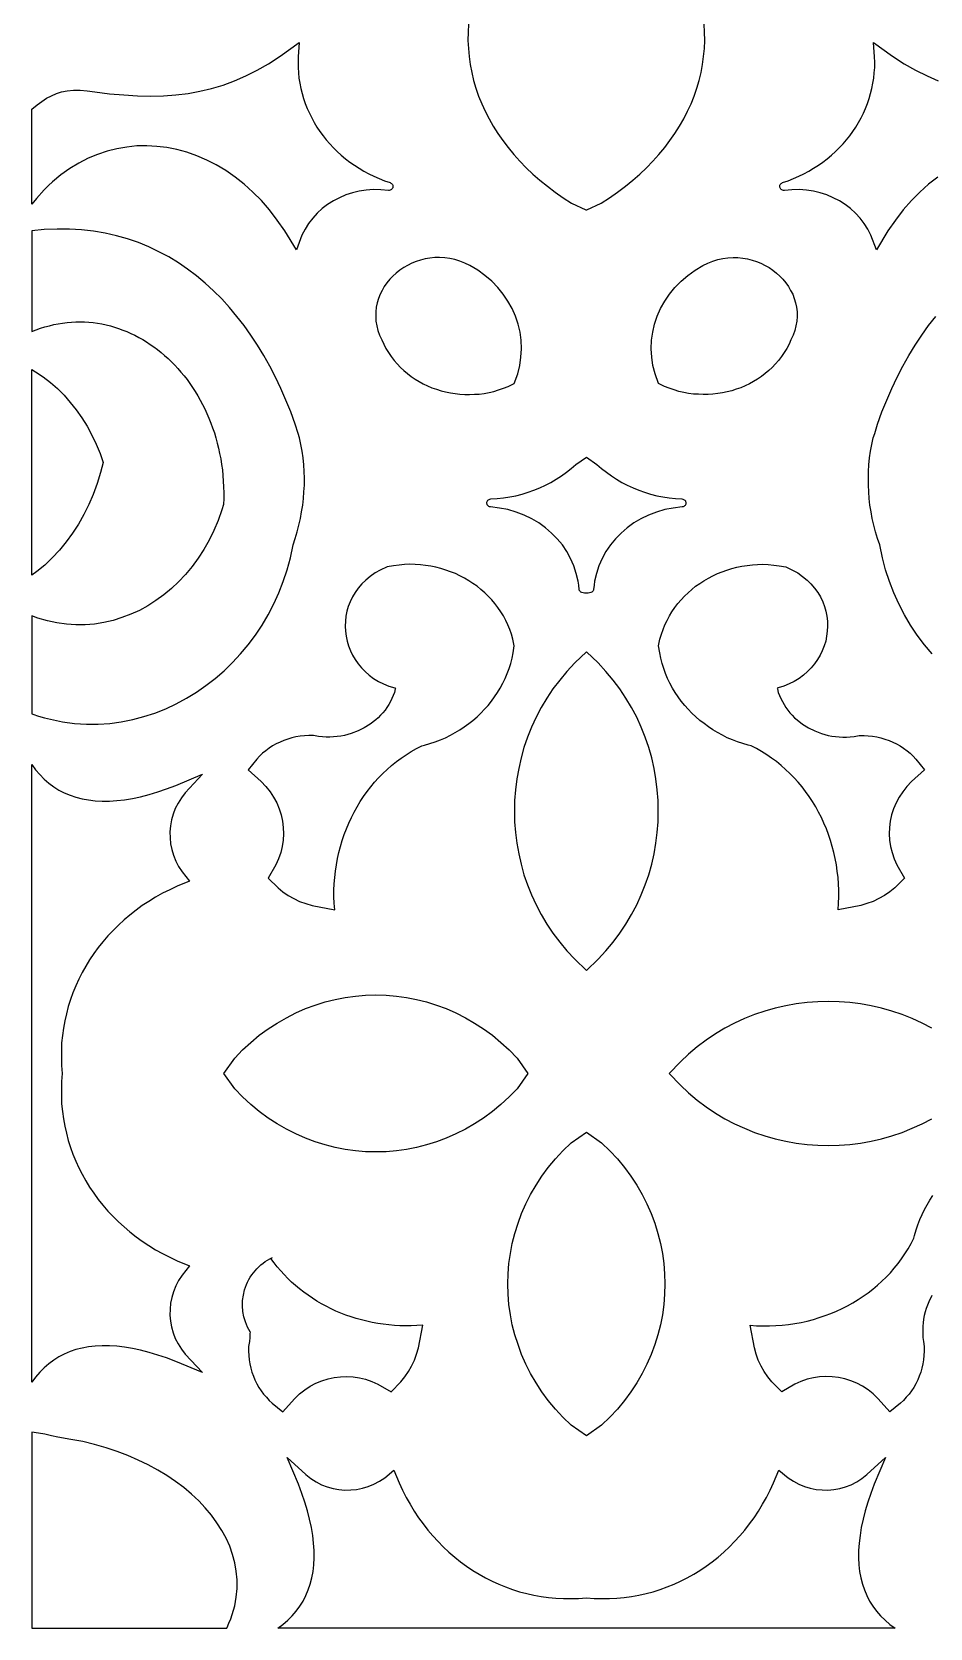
# Model space of a CAD drawing. Extents: x -1917 to -261, y -485 to 605.
# Drawn here: x -1846.6 to -1780.2, y -414.8 to -296.9 of the extents above; entities that cross this region are included whole.
import ezdxf

# ---------------------------------------------------------------- set-up
doc = ezdxf.new("R2010")
doc.units = 0
doc.layers.add('LAYER_1', color=18, linetype='CONTINUOUS')

msp = doc.modelspace()

# ---------------------------------------------------------------- linework, layer by layer
at = {"layer": 'LAYER_1'}
for points in [[(-1814.32, -296.33), (-1814.36, -296.93), (-1814.37, -297.54), (-1814.34, -298.13), (-1814.29, -298.73), (-1814.21, -299.32), (-1814.09, -299.91), (-1813.95, -300.5), (-1813.78, -301.08), (-1813.58, -301.65), (-1813.35, -302.22), (-1813.1, -302.78), (-1812.81, -303.33), (-1812.5, -303.88), (-1812.16, -304.42), (-1811.8, -304.94), (-1811.4, -305.46), (-1810.99, -305.97), (-1810.54, -306.46), (-1810.07, -306.95), (-1809.57, -307.42), (-1809.05, -307.87), (-1808.5, -308.32), (-1807.93, -308.75), (-1807.33, -309.16), (-1806.71, -309.56), (-1805.65, -310.07), (-1805.62, -310.07), (-1805.59, -310.07), (-1804.53, -309.56), (-1803.9, -309.16), (-1803.31, -308.75), (-1802.73, -308.32), (-1802.19, -307.87), (-1801.66, -307.42), (-1801.17, -306.95), (-1800.7, -306.46), (-1800.25, -305.97), (-1799.83, -305.46), (-1799.44, -304.94), (-1799.07, -304.42), (-1798.73, -303.88), (-1798.42, -303.33), (-1798.14, -302.78), (-1797.88, -302.22), (-1797.66, -301.65), (-1797.46, -301.08), (-1797.29, -300.5), (-1797.14, -299.91), (-1797.03, -299.32), (-1796.95, -298.73), (-1796.89, -298.13), (-1796.87, -297.54), (-1796.88, -296.93), (-1796.91, -296.33)], [(-1779.65, -307.64), (-1780.32, -308.16), (-1780.97, -308.75), (-1781.6, -309.38), (-1782.2, -310.07), (-1782.78, -310.81), (-1783.33, -311.61), (-1784.18, -313.01), (-1784.6, -311.94), (-1784.82, -311.49), (-1785.09, -311.07), (-1785.39, -310.67), (-1785.73, -310.31), (-1786.1, -309.97), (-1786.5, -309.67), (-1786.92, -309.4), (-1787.37, -309.16), (-1787.84, -308.96), (-1788.33, -308.8), (-1788.84, -308.68), (-1789.36, -308.6), (-1789.89, -308.56), (-1790.43, -308.57), (-1790.98, -308.62), (-1791.05, -308.62), (-1791.11, -308.61), (-1791.16, -308.59), (-1791.21, -308.56), (-1791.25, -308.53), (-1791.28, -308.49), (-1791.3, -308.44), (-1791.32, -308.39), (-1791.33, -308.34), (-1791.32, -308.29), (-1791.31, -308.24), (-1791.3, -308.19), (-1791.27, -308.15), (-1791.23, -308.11), (-1791.18, -308.08), (-1791.12, -308.05), (-1790.71, -307.91), (-1790.31, -307.75), (-1789.92, -307.58), (-1789.54, -307.39), (-1789.17, -307.2), (-1788.82, -306.99), (-1788.47, -306.76), (-1788.14, -306.53), (-1787.82, -306.28), (-1787.51, -306.02), (-1787.21, -305.75), (-1786.93, -305.47), (-1786.65, -305.19), (-1786.4, -304.89), (-1786.15, -304.58), (-1785.92, -304.26), (-1785.7, -303.94), (-1785.5, -303.6), (-1785.31, -303.26), (-1785.14, -302.92), (-1784.98, -302.56), (-1784.84, -302.2), (-1784.72, -301.84), (-1784.61, -301.47), (-1784.51, -301.09), (-1784.44, -300.71), (-1784.38, -300.32), (-1784.34, -299.94), (-1784.31, -299.54), (-1784.31, -299.15), (-1784.32, -298.75), (-1784.4, -297.7), (-1782.98, -298.71), (-1782.13, -299.26), (-1781.28, -299.74), (-1780.44, -300.17), (-1779.61, -300.53)], [(-1780.07, -342.86), (-1780.63, -342.19), (-1781.16, -341.48), (-1781.65, -340.74), (-1782.1, -339.98), (-1782.52, -339.18), (-1782.89, -338.36), (-1783.22, -337.52), (-1783.5, -336.66), (-1783.74, -335.77), (-1783.94, -334.81), (-1784.11, -334.33), (-1784.25, -333.85), (-1784.38, -333.36), (-1784.49, -332.87), (-1784.58, -332.38), (-1784.66, -331.88), (-1784.71, -331.39), (-1784.75, -330.89), (-1784.77, -330.39), (-1784.77, -329.89), (-1784.76, -329.39), (-1784.73, -328.89), (-1784.68, -328.39), (-1784.61, -327.89), (-1784.52, -327.4), (-1784.42, -326.9), (-1784.31, -326.59), (-1784.1, -325.89), (-1783.77, -324.99), (-1783.41, -324.12), (-1783.04, -323.26), (-1782.64, -322.43), (-1782.22, -321.62), (-1781.78, -320.83), (-1781.31, -320.06), (-1780.83, -319.32), (-1780.32, -318.61), (-1779.79, -317.93)], [(-1780.08, -370.53), (-1780.8, -370.15), (-1781.53, -369.81), (-1782.28, -369.52), (-1783.03, -369.26), (-1783.8, -369.04), (-1784.58, -368.86), (-1785.36, -368.72), (-1786.15, -368.63), (-1786.94, -368.57), (-1787.73, -368.55), (-1788.52, -368.57), (-1789.31, -368.63), (-1790.1, -368.72), (-1790.88, -368.86), (-1791.66, -369.04), (-1792.43, -369.26), (-1793.18, -369.52), (-1793.93, -369.81), (-1794.66, -370.15), (-1795.38, -370.53), (-1796.08, -370.94), (-1796.76, -371.4), (-1797.42, -371.89), (-1798.06, -372.43), (-1798.67, -373), (-1799.5, -373.87), (-1798.67, -374.73), (-1798.06, -375.31), (-1797.42, -375.84), (-1796.76, -376.34), (-1796.08, -376.79), (-1795.38, -377.21), (-1794.66, -377.59), (-1793.93, -377.92), (-1793.18, -378.22), (-1792.43, -378.48), (-1791.66, -378.69), (-1790.88, -378.87), (-1790.1, -379.01), (-1789.31, -379.11), (-1788.52, -379.17), (-1787.73, -379.19), (-1786.94, -379.17), (-1786.15, -379.11), (-1785.36, -379.01), (-1784.58, -378.87), (-1783.8, -378.69), (-1783.03, -378.48), (-1782.28, -378.22), (-1781.53, -377.92), (-1780.8, -377.59), (-1780.08, -377.21)], [(-1780.08, -390.28), (-1780.31, -390.74), (-1780.5, -391.24), (-1780.58, -391.49), (-1780.64, -391.75), (-1780.69, -392.01), (-1780.73, -392.28), (-1780.75, -392.55), (-1780.76, -392.82), (-1780.76, -393.1), (-1780.74, -393.38), (-1780.71, -393.66), (-1780.65, -394.03), (-1780.65, -394.39), (-1780.67, -394.71), (-1780.7, -395.02), (-1780.75, -395.33), (-1780.82, -395.64), (-1780.91, -395.94), (-1781.01, -396.23), (-1781.13, -396.51), (-1781.27, -396.79), (-1781.42, -397.06), (-1781.59, -397.31), (-1781.77, -397.56), (-1781.97, -397.79), (-1782.18, -398.02), (-1782.4, -398.22), (-1783.19, -398.86), (-1784.05, -397.9), (-1784.42, -397.55), (-1784.8, -397.24), (-1785.21, -396.98), (-1785.64, -396.75), (-1786.07, -396.57), (-1786.52, -396.43), (-1786.98, -396.32), (-1787.44, -396.27), (-1787.91, -396.25), (-1788.38, -396.28), (-1788.84, -396.35), (-1789.3, -396.46), (-1789.76, -396.62), (-1790.2, -396.82), (-1791.18, -397.38), (-1791.9, -396.65), (-1792.2, -396.29), (-1792.47, -395.9), (-1792.71, -395.49), (-1792.91, -395.06), (-1793.07, -394.61), (-1793.2, -394.14), (-1793.52, -392.47), (-1793.04, -392.51), (-1792.56, -392.52), (-1792.08, -392.52), (-1791.61, -392.5), (-1791.14, -392.46), (-1790.67, -392.41), (-1790.2, -392.34), (-1789.75, -392.26), (-1789.29, -392.16), (-1788.84, -392.04), (-1788.4, -391.91), (-1787.97, -391.76), (-1787.54, -391.6), (-1787.12, -391.42), (-1786.71, -391.23), (-1786.31, -391.03), (-1785.92, -390.81), (-1785.53, -390.58), (-1785.16, -390.33), (-1784.79, -390.07), (-1784.44, -389.8), (-1784.1, -389.52), (-1783.77, -389.22), (-1783.45, -388.91), (-1783.15, -388.59), (-1782.86, -388.26), (-1782.58, -387.91), (-1782.32, -387.56), (-1782.07, -387.19), (-1781.84, -386.82), (-1781.62, -386.43), (-1781.42, -386.03), (-1781.37, -385.83), (-1781.25, -385.43), (-1781.12, -385.04), (-1780.97, -384.66), (-1780.81, -384.29), (-1780.63, -383.92), (-1780.44, -383.57), (-1780.23, -383.22), (-1780.01, -382.89)], [(-1830.47, -392.96), (-1830.48, -393.1), (-1830.49, -393.38), (-1830.52, -393.66), (-1830.58, -394.03), (-1830.59, -394.39), (-1830.57, -394.71), (-1830.54, -395.02), (-1830.49, -395.33), (-1830.42, -395.64), (-1830.33, -395.94), (-1830.23, -396.23), (-1830.11, -396.51), (-1829.97, -396.79), (-1829.82, -397.06), (-1829.65, -397.31), (-1829.47, -397.56), (-1829.27, -397.79), (-1829.06, -398.02), (-1828.83, -398.22), (-1828.05, -398.86), (-1827.19, -397.9), (-1826.82, -397.55), (-1826.43, -397.24), (-1826.02, -396.98), (-1825.6, -396.75), (-1825.16, -396.57), (-1824.71, -396.43), (-1824.26, -396.32), (-1823.79, -396.27), (-1823.33, -396.25), (-1822.86, -396.28), (-1822.39, -396.35), (-1821.93, -396.46), (-1821.48, -396.62), (-1821.03, -396.82), (-1820.05, -397.38), (-1819.33, -396.65), (-1819.03, -396.29), (-1818.77, -395.9), (-1818.53, -395.49), (-1818.33, -395.06), (-1818.16, -394.61), (-1818.03, -394.14), (-1817.71, -392.47), (-1818.14, -392.5), (-1818.56, -392.52), (-1818.98, -392.52), (-1819.4, -392.51), (-1819.81, -392.49), (-1820.22, -392.45), (-1820.63, -392.4), (-1821.04, -392.34), (-1821.44, -392.27), (-1821.84, -392.18), (-1822.23, -392.08), (-1822.62, -391.97), (-1823.01, -391.85), (-1823.39, -391.72), (-1823.76, -391.57), (-1824.13, -391.42), (-1824.49, -391.25), (-1824.84, -391.07), (-1825.19, -390.88), (-1825.53, -390.69), (-1825.86, -390.48), (-1826.19, -390.26), (-1826.5, -390.03), (-1826.81, -389.79), (-1827.11, -389.54), (-1827.4, -389.28), (-1827.68, -389.01), (-1827.95, -388.73), (-1828.21, -388.45), (-1828.46, -388.15), (-1828.7, -387.85), (-1828.93, -387.54)], [(-1839.43, -414.85), (-1832.19, -414.85), (-1832.17, -414.81), (-1832.03, -414.48), (-1831.9, -414.16), (-1831.79, -413.84), (-1831.69, -413.52), (-1831.61, -413.19), (-1831.49, -412.55), (-1831.43, -411.91), (-1831.43, -411.27), (-1831.49, -410.64), (-1831.6, -410.02), (-1831.77, -409.4), (-1831.98, -408.8), (-1832.25, -408.21), (-1832.56, -407.63), (-1832.93, -407.06), (-1833.33, -406.51), (-1833.78, -405.97), (-1834.27, -405.45), (-1834.81, -404.95), (-1835.38, -404.47), (-1835.98, -404.02), (-1836.62, -403.58), (-1837.3, -403.17), (-1838.01, -402.79), (-1838.74, -402.43), (-1839.51, -402.1), (-1840.3, -401.79), (-1841.12, -401.52), (-1841.96, -401.28), (-1842.83, -401.07), (-1843.71, -400.9), (-1844.67, -400.75), (-1845.15, -400.63), (-1845.63, -400.53), (-1846.11, -400.44), (-1846.6, -400.36)], [(-1846.6, -400.36), (-1846.6, -414.85)], [(-1846.6, -414.85), (-1839.43, -414.85)]]:
    msp.add_lwpolyline(points, dxfattribs=at)
for points in [[(-1846.6, -309.63), (-1846.6, -302.63), (-1846.2, -302.3), (-1845.86, -302.05), (-1845.51, -301.82), (-1845.16, -301.63), (-1844.79, -301.47), (-1844.4, -301.35), (-1843.98, -301.26), (-1843.53, -301.22), (-1843.04, -301.22), (-1842.51, -301.26), (-1841.95, -301.34), (-1840.86, -301.48), (-1839.8, -301.57), (-1838.79, -301.63), (-1837.81, -301.65), (-1836.87, -301.63), (-1835.95, -301.57), (-1835.05, -301.46), (-1834.18, -301.3), (-1833.32, -301.1), (-1832.47, -300.84), (-1831.63, -300.53), (-1830.79, -300.17), (-1829.95, -299.74), (-1829.11, -299.26), (-1828.25, -298.71), (-1826.84, -297.7), (-1826.92, -298.75), (-1826.93, -299.15), (-1826.92, -299.54), (-1826.9, -299.94), (-1826.86, -300.32), (-1826.8, -300.71), (-1826.72, -301.09), (-1826.63, -301.47), (-1826.52, -301.84), (-1826.39, -302.2), (-1826.25, -302.56), (-1826.09, -302.92), (-1825.92, -303.26), (-1825.73, -303.6), (-1825.53, -303.94), (-1825.32, -304.26), (-1825.08, -304.58), (-1824.84, -304.89), (-1824.58, -305.19), (-1824.31, -305.47), (-1824.03, -305.75), (-1823.73, -306.02), (-1823.42, -306.28), (-1823.1, -306.53), (-1822.76, -306.76), (-1822.42, -306.99), (-1822.06, -307.2), (-1821.69, -307.39), (-1821.32, -307.58), (-1820.93, -307.75), (-1820.53, -307.91), (-1820.11, -308.05), (-1820.06, -308.08), (-1820.01, -308.11), (-1819.97, -308.15), (-1819.94, -308.19), (-1819.92, -308.24), (-1819.91, -308.29), (-1819.91, -308.34), (-1819.92, -308.39), (-1819.93, -308.44), (-1819.96, -308.49), (-1819.99, -308.53), (-1820.03, -308.56), (-1820.07, -308.59), (-1820.13, -308.61), (-1820.19, -308.62), (-1820.25, -308.62), (-1820.81, -308.57), (-1821.35, -308.56), (-1821.88, -308.6), (-1822.4, -308.68), (-1822.9, -308.8), (-1823.39, -308.96), (-1823.86, -309.16), (-1824.31, -309.4), (-1824.74, -309.67), (-1825.14, -309.97), (-1825.51, -310.31), (-1825.84, -310.67), (-1826.15, -311.07), (-1826.41, -311.49), (-1826.64, -311.94), (-1827.05, -313.01), (-1827.91, -311.61), (-1828.46, -310.81), (-1829.03, -310.07), (-1829.64, -309.38), (-1830.26, -308.75), (-1830.91, -308.16), (-1831.58, -307.64), (-1832.27, -307.16), (-1832.97, -306.74), (-1833.68, -306.38), (-1834.41, -306.07), (-1835.14, -305.81), (-1835.88, -305.61), (-1836.62, -305.46), (-1837.36, -305.37), (-1838.11, -305.33), (-1838.85, -305.34), (-1839.58, -305.42), (-1840.31, -305.54), (-1841.04, -305.72), (-1841.75, -305.96), (-1842.45, -306.25), (-1843.13, -306.6), (-1843.8, -307.01), (-1844.45, -307.47), (-1845.08, -307.99), (-1845.38, -308.27), (-1845.68, -308.57), (-1846.26, -309.21)], [(-1846.6, -347.29), (-1846.54, -347.31), (-1846.1, -347.46), (-1845.66, -347.59), (-1845.22, -347.7), (-1844.78, -347.8), (-1844.33, -347.88), (-1843.45, -348), (-1842.57, -348.05), (-1841.7, -348.05), (-1840.84, -348), (-1839.99, -347.89), (-1839.14, -347.72), (-1838.32, -347.5), (-1837.5, -347.24), (-1836.71, -346.92), (-1835.93, -346.56), (-1835.17, -346.15), (-1834.44, -345.7), (-1833.73, -345.21), (-1833.05, -344.68), (-1832.39, -344.11), (-1831.77, -343.5), (-1831.17, -342.86), (-1830.61, -342.19), (-1830.08, -341.48), (-1829.59, -340.74), (-1829.13, -339.98), (-1828.72, -339.18), (-1828.35, -338.36), (-1828.02, -337.52), (-1827.73, -336.66), (-1827.49, -335.77), (-1827.29, -334.81), (-1827.13, -334.33), (-1826.98, -333.85), (-1826.86, -333.36), (-1826.75, -332.87), (-1826.66, -332.38), (-1826.58, -331.88), (-1826.52, -331.39), (-1826.49, -330.89), (-1826.46, -330.39), (-1826.46, -329.89), (-1826.48, -329.39), (-1826.51, -328.89), (-1826.56, -328.39), (-1826.63, -327.89), (-1826.72, -327.4), (-1826.82, -326.9), (-1826.93, -326.59), (-1827.14, -325.89), (-1827.47, -324.99), (-1827.82, -324.12), (-1828.2, -323.26), (-1828.6, -322.43), (-1829.02, -321.62), (-1829.46, -320.83), (-1829.92, -320.06), (-1830.41, -319.32), (-1830.92, -318.61), (-1831.45, -317.93), (-1832, -317.27), (-1832.57, -316.64), (-1833.17, -316.04), (-1833.79, -315.47), (-1834.43, -314.94), (-1835.09, -314.44), (-1835.77, -313.97), (-1836.48, -313.54), (-1837.21, -313.15), (-1837.96, -312.8), (-1838.73, -312.48), (-1839.53, -312.21), (-1840.34, -311.98), (-1841.18, -311.79), (-1842.04, -311.64), (-1842.92, -311.54), (-1843.82, -311.49), (-1844.74, -311.48), (-1845.68, -311.52), (-1846.6, -311.6), (-1846.6, -319.06), (-1846.27, -318.93), (-1845.95, -318.81), (-1845.63, -318.71), (-1845.3, -318.62), (-1844.98, -318.54), (-1844.65, -318.47), (-1844.33, -318.42), (-1844, -318.38), (-1843.68, -318.35), (-1843.35, -318.34), (-1843.03, -318.33), (-1842.71, -318.34), (-1842.38, -318.36), (-1842.06, -318.39), (-1841.75, -318.44), (-1841.43, -318.49), (-1841.12, -318.56), (-1840.8, -318.64), (-1840.49, -318.73), (-1840.19, -318.82), (-1839.88, -318.94), (-1839.58, -319.06), (-1839.28, -319.19), (-1838.99, -319.33), (-1838.7, -319.48), (-1838.41, -319.64), (-1838.13, -319.82), (-1837.85, -320), (-1837.58, -320.19), (-1837.31, -320.39), (-1837.05, -320.6), (-1836.79, -320.82), (-1836.53, -321.05), (-1836.29, -321.28), (-1836.04, -321.53), (-1835.81, -321.78), (-1835.58, -322.05), (-1835.35, -322.32), (-1835.13, -322.6), (-1834.92, -322.89), (-1834.72, -323.18), (-1834.52, -323.48), (-1834.34, -323.8), (-1834.15, -324.11), (-1833.98, -324.44), (-1833.81, -324.77), (-1833.66, -325.11), (-1833.51, -325.46), (-1833.37, -325.81), (-1833.24, -326.17), (-1833.11, -326.54), (-1833, -326.91), (-1832.9, -327.29), (-1832.8, -327.68), (-1832.72, -328.07), (-1832.64, -328.46), (-1832.58, -328.87), (-1832.52, -329.28), (-1832.48, -329.69), (-1832.45, -330.11), (-1832.43, -330.53), (-1832.42, -330.96), (-1832.42, -331.39), (-1832.43, -331.83), (-1832.55, -332.23), (-1832.83, -333.01), (-1833.15, -333.76), (-1833.5, -334.47), (-1833.89, -335.16), (-1834.31, -335.8), (-1834.76, -336.42), (-1835.24, -337), (-1835.75, -337.54), (-1836.29, -338.04), (-1836.85, -338.5), (-1837.43, -338.93), (-1838.03, -339.31), (-1838.65, -339.65), (-1839.29, -339.94), (-1839.94, -340.19), (-1840.6, -340.39), (-1841.28, -340.55), (-1841.96, -340.66), (-1842.65, -340.71), (-1843.35, -340.72), (-1844.05, -340.68), (-1844.75, -340.58), (-1845.45, -340.43), (-1846.15, -340.22), (-1846.6, -340.05)], [(-1810.86, -317.91), (-1811.11, -317.35), (-1811.41, -316.8), (-1811.76, -316.28), (-1812.16, -315.79), (-1812.61, -315.33), (-1813.11, -314.91), (-1813.65, -314.52), (-1814.24, -314.17), (-1814.61, -313.99), (-1814.98, -313.85), (-1815.35, -313.74), (-1815.72, -313.66), (-1816.09, -313.61), (-1816.46, -313.59), (-1816.82, -313.59), (-1817.18, -313.63), (-1817.53, -313.69), (-1817.87, -313.77), (-1818.2, -313.88), (-1818.52, -314.01), (-1818.83, -314.16), (-1819.12, -314.33), (-1819.41, -314.52), (-1819.67, -314.73), (-1819.92, -314.95), (-1820.15, -315.19), (-1820.36, -315.45), (-1820.55, -315.72), (-1820.72, -316.01), (-1820.86, -316.3), (-1820.98, -316.61), (-1821.08, -316.93), (-1821.15, -317.26), (-1821.18, -317.59), (-1821.19, -317.93), (-1821.17, -318.28), (-1821.11, -318.63), (-1821.02, -318.98), (-1820.9, -319.33), (-1820.74, -319.67), (-1820.59, -319.99), (-1820.43, -320.31), (-1820.24, -320.61), (-1820.04, -320.9), (-1819.83, -321.18), (-1819.6, -321.44), (-1819.36, -321.7), (-1819.11, -321.93), (-1818.84, -322.16), (-1818.56, -322.37), (-1818.27, -322.56), (-1817.97, -322.74), (-1817.67, -322.91), (-1817.35, -323.06), (-1817.03, -323.2), (-1816.7, -323.32), (-1816.36, -323.42), (-1816.02, -323.51), (-1815.67, -323.58), (-1815.32, -323.64), (-1814.97, -323.68), (-1814.61, -323.7), (-1814.25, -323.71), (-1813.89, -323.69), (-1813.53, -323.67), (-1813.17, -323.62), (-1812.81, -323.55), (-1812.45, -323.47), (-1812.1, -323.36), (-1811.75, -323.24), (-1811.4, -323.1), (-1810.95, -322.89), (-1810.69, -322.18), (-1810.54, -321.56), (-1810.45, -320.94), (-1810.41, -320.32), (-1810.44, -319.7), (-1810.52, -319.1), (-1810.66, -318.5)], [(-1800.38, -317.91), (-1800.13, -317.35), (-1799.83, -316.8), (-1799.47, -316.28), (-1799.07, -315.79), (-1798.62, -315.33), (-1798.13, -314.91), (-1797.58, -314.52), (-1797, -314.17), (-1796.63, -313.99), (-1796.26, -313.85), (-1795.89, -313.74), (-1795.52, -313.66), (-1795.15, -313.61), (-1794.78, -313.59), (-1794.42, -313.59), (-1794.06, -313.63), (-1793.71, -313.69), (-1793.37, -313.77), (-1793.04, -313.88), (-1792.72, -314.01), (-1792.41, -314.16), (-1792.11, -314.33), (-1791.83, -314.52), (-1791.56, -314.73), (-1791.32, -314.95), (-1791.09, -315.19), (-1790.88, -315.45), (-1790.68, -315.72), (-1790.52, -316.01), (-1790.37, -316.3), (-1790.25, -316.61), (-1790.16, -316.93), (-1790.09, -317.26), (-1790.05, -317.59), (-1790.05, -317.93), (-1790.07, -318.28), (-1790.13, -318.63), (-1790.22, -318.98), (-1790.34, -319.33), (-1790.5, -319.67), (-1790.64, -319.99), (-1790.81, -320.31), (-1790.99, -320.61), (-1791.19, -320.9), (-1791.41, -321.18), (-1791.63, -321.44), (-1791.88, -321.7), (-1792.13, -321.93), (-1792.4, -322.16), (-1792.67, -322.37), (-1792.96, -322.56), (-1793.26, -322.74), (-1793.57, -322.91), (-1793.88, -323.06), (-1794.21, -323.2), (-1794.54, -323.32), (-1794.87, -323.42), (-1795.22, -323.51), (-1795.56, -323.58), (-1795.91, -323.64), (-1796.27, -323.68), (-1796.62, -323.7), (-1796.98, -323.71), (-1797.34, -323.69), (-1797.7, -323.67), (-1798.06, -323.62), (-1798.42, -323.55), (-1798.78, -323.47), (-1799.14, -323.36), (-1799.49, -323.24), (-1799.84, -323.1), (-1800.29, -322.89), (-1800.54, -322.18), (-1800.7, -321.56), (-1800.79, -320.94), (-1800.82, -320.32), (-1800.8, -319.7), (-1800.71, -319.1), (-1800.57, -318.5)], [(-1846.6, -337.06), (-1846.6, -321.86), (-1846.33, -322.02), (-1845.77, -322.4), (-1845.23, -322.82), (-1844.71, -323.27), (-1844.22, -323.76), (-1843.76, -324.29), (-1843.32, -324.84), (-1842.9, -325.43), (-1842.52, -326.05), (-1842.17, -326.7), (-1841.85, -327.37), (-1841.56, -328.07), (-1841.33, -328.72), (-1841.52, -329.47), (-1841.77, -330.29), (-1842.06, -331.08), (-1842.39, -331.84), (-1842.75, -332.57), (-1843.16, -333.28), (-1843.59, -333.95), (-1844.06, -334.59), (-1844.56, -335.2), (-1845.09, -335.77), (-1845.65, -336.3), (-1846.23, -336.79)], [(-1805.62, -338.37), (-1805.75, -338.37), (-1805.86, -338.35), (-1805.95, -338.33), (-1806.02, -338.3), (-1806.07, -338.26), (-1806.11, -338.22), (-1806.14, -338.16), (-1806.15, -338.1), (-1806.18, -337.79), (-1806.23, -337.5), (-1806.36, -336.92), (-1806.54, -336.35), (-1806.78, -335.82), (-1807.06, -335.3), (-1807.39, -334.82), (-1807.77, -334.36), (-1808.19, -333.94), (-1808.64, -333.55), (-1809.13, -333.19), (-1809.66, -332.88), (-1810.21, -332.61), (-1810.8, -332.39), (-1811.41, -332.21), (-1812.04, -332.09), (-1812.7, -332.01), (-1812.77, -332), (-1812.83, -331.97), (-1812.87, -331.94), (-1812.91, -331.9), (-1812.94, -331.86), (-1812.96, -331.81), (-1812.97, -331.76), (-1812.98, -331.71), (-1812.97, -331.66), (-1812.96, -331.61), (-1812.93, -331.56), (-1812.9, -331.52), (-1812.86, -331.48), (-1812.81, -331.45), (-1812.75, -331.43), (-1812.69, -331.42), (-1812.21, -331.39), (-1811.74, -331.34), (-1811.27, -331.27), (-1810.82, -331.18), (-1810.37, -331.06), (-1809.92, -330.93), (-1809.49, -330.78), (-1809.06, -330.6), (-1808.65, -330.41), (-1808.24, -330.2), (-1807.85, -329.97), (-1807.46, -329.72), (-1807.09, -329.45), (-1806.74, -329.17), (-1806.4, -328.87), (-1805.62, -328.33), (-1804.84, -328.87), (-1804.5, -329.17), (-1804.14, -329.45), (-1803.77, -329.72), (-1803.39, -329.97), (-1803, -330.2), (-1802.59, -330.41), (-1802.17, -330.6), (-1801.75, -330.78), (-1801.31, -330.93), (-1800.87, -331.06), (-1800.42, -331.18), (-1799.96, -331.27), (-1799.5, -331.34), (-1799.03, -331.39), (-1798.55, -331.42), (-1798.48, -331.43), (-1798.43, -331.45), (-1798.38, -331.48), (-1798.34, -331.52), (-1798.3, -331.56), (-1798.28, -331.61), (-1798.27, -331.66), (-1798.26, -331.71), (-1798.26, -331.76), (-1798.27, -331.81), (-1798.29, -331.86), (-1798.32, -331.9), (-1798.36, -331.94), (-1798.41, -331.97), (-1798.47, -332), (-1798.53, -332.01), (-1799.2, -332.09), (-1799.83, -332.21), (-1800.44, -332.39), (-1801.02, -332.61), (-1801.58, -332.88), (-1802.1, -333.19), (-1802.59, -333.55), (-1803.05, -333.94), (-1803.47, -334.36), (-1803.84, -334.82), (-1804.17, -335.3), (-1804.46, -335.82), (-1804.69, -336.35), (-1804.88, -336.92), (-1805.01, -337.5), (-1805.05, -337.79), (-1805.08, -338.1), (-1805.1, -338.16), (-1805.12, -338.22), (-1805.16, -338.26), (-1805.22, -338.3), (-1805.29, -338.33), (-1805.38, -338.35), (-1805.49, -338.37)], [(-1817.78, -349.67), (-1817.58, -349.62), (-1817.18, -349.5), (-1816.79, -349.37), (-1816.41, -349.22), (-1816.04, -349.06), (-1815.67, -348.88), (-1815.32, -348.68), (-1814.97, -348.48), (-1814.64, -348.26), (-1814.31, -348.02), (-1814, -347.78), (-1813.7, -347.52), (-1813.42, -347.25), (-1813.14, -346.96), (-1812.88, -346.67), (-1812.63, -346.36), (-1812.4, -346.05), (-1812.18, -345.72), (-1811.98, -345.39), (-1811.79, -345.04), (-1811.62, -344.69), (-1811.47, -344.32), (-1811.33, -343.95), (-1811.21, -343.58), (-1811.11, -343.19), (-1811.03, -342.8), (-1810.95, -342.28), (-1811.06, -341.79), (-1811.16, -341.42), (-1811.28, -341.07), (-1811.42, -340.72), (-1811.58, -340.39), (-1811.75, -340.06), (-1811.95, -339.75), (-1812.15, -339.44), (-1812.38, -339.15), (-1812.61, -338.87), (-1812.87, -338.6), (-1813.13, -338.35), (-1813.41, -338.1), (-1813.7, -337.87), (-1814, -337.66), (-1814.31, -337.46), (-1814.63, -337.27), (-1814.96, -337.1), (-1815.3, -336.94), (-1815.65, -336.8), (-1816.01, -336.67), (-1816.37, -336.56), (-1816.74, -336.47), (-1817.11, -336.39), (-1817.5, -336.33), (-1817.88, -336.29), (-1818.27, -336.26), (-1818.67, -336.25), (-1819.06, -336.27), (-1819.46, -336.3), (-1819.86, -336.35), (-1820.35, -336.44), (-1820.85, -336.67), (-1821.23, -336.89), (-1821.59, -337.14), (-1821.92, -337.41), (-1822.22, -337.69), (-1822.48, -338), (-1822.71, -338.32), (-1822.91, -338.66), (-1823.08, -339.01), (-1823.22, -339.36), (-1823.32, -339.72), (-1823.39, -340.09), (-1823.43, -340.46), (-1823.44, -340.83), (-1823.43, -341.2), (-1823.38, -341.56), (-1823.3, -341.92), (-1823.19, -342.28), (-1823.06, -342.63), (-1822.9, -342.96), (-1822.7, -343.29), (-1822.49, -343.6), (-1822.24, -343.9), (-1821.96, -344.18), (-1821.66, -344.44), (-1821.34, -344.68), (-1820.98, -344.9), (-1820.61, -345.09), (-1820.21, -345.25), (-1819.78, -345.38), (-1819.72, -345.39), (-1819.74, -345.46), (-1819.81, -345.71), (-1819.89, -345.94), (-1819.99, -346.17), (-1820.1, -346.39), (-1820.22, -346.61), (-1820.36, -346.82), (-1820.5, -347.02), (-1820.66, -347.22), (-1820.83, -347.4), (-1821, -347.58), (-1821.18, -347.74), (-1821.59, -348.06), (-1822.03, -348.33), (-1822.49, -348.56), (-1822.99, -348.75), (-1823.24, -348.82), (-1823.5, -348.89), (-1823.76, -348.94), (-1824.03, -348.98), (-1824.3, -349), (-1824.57, -349.01), (-1824.85, -349.01), (-1825.13, -348.99), (-1825.41, -348.96), (-1825.78, -348.9), (-1826.14, -348.9), (-1826.46, -348.91), (-1826.77, -348.95), (-1827.08, -349), (-1827.39, -349.07), (-1827.69, -349.16), (-1827.98, -349.26), (-1828.26, -349.38), (-1828.54, -349.52), (-1828.81, -349.67), (-1829.06, -349.83), (-1829.31, -350.02), (-1829.55, -350.21), (-1829.77, -350.43), (-1829.97, -350.65), (-1830.61, -351.44), (-1829.65, -352.3), (-1829.3, -352.66), (-1828.99, -353.05), (-1828.73, -353.46), (-1828.5, -353.88), (-1828.32, -354.32), (-1828.18, -354.77), (-1828.08, -355.23), (-1828.02, -355.69), (-1828, -356.16), (-1828.03, -356.62), (-1828.1, -357.09), (-1828.21, -357.55), (-1828.37, -358.01), (-1828.57, -358.45), (-1829.14, -359.43), (-1828.4, -360.15), (-1828.04, -360.45), (-1827.65, -360.72), (-1827.24, -360.95), (-1826.81, -361.16), (-1826.36, -361.32), (-1825.89, -361.45), (-1824.22, -361.77), (-1824.26, -361.29), (-1824.27, -360.81), (-1824.27, -360.33), (-1824.25, -359.86), (-1824.22, -359.38), (-1824.16, -358.92), (-1824.09, -358.45), (-1824.01, -357.99), (-1823.91, -357.54), (-1823.79, -357.09), (-1823.66, -356.65), (-1823.51, -356.22), (-1823.35, -355.79), (-1823.17, -355.37), (-1822.98, -354.96), (-1822.78, -354.56), (-1822.56, -354.16), (-1822.33, -353.78), (-1822.08, -353.41), (-1821.82, -353.04), (-1821.55, -352.69), (-1821.27, -352.35), (-1820.97, -352.02), (-1820.66, -351.7), (-1820.34, -351.4), (-1820.01, -351.11), (-1819.66, -350.83), (-1819.31, -350.57), (-1818.94, -350.32), (-1818.57, -350.09), (-1818.18, -349.87)], [(-1793.45, -349.67), (-1793.65, -349.62), (-1794.05, -349.5), (-1794.44, -349.37), (-1794.82, -349.22), (-1795.2, -349.06), (-1795.56, -348.88), (-1795.92, -348.68), (-1796.26, -348.48), (-1796.6, -348.26), (-1796.92, -348.02), (-1797.23, -347.78), (-1797.53, -347.52), (-1797.82, -347.25), (-1798.09, -346.96), (-1798.35, -346.67), (-1798.6, -346.36), (-1798.83, -346.05), (-1799.05, -345.72), (-1799.26, -345.39), (-1799.44, -345.04), (-1799.61, -344.69), (-1799.77, -344.32), (-1799.9, -343.95), (-1800.02, -343.58), (-1800.12, -343.19), (-1800.2, -342.8), (-1800.28, -342.28), (-1800.18, -341.79), (-1800.07, -341.42), (-1799.95, -341.07), (-1799.81, -340.72), (-1799.65, -340.39), (-1799.48, -340.06), (-1799.29, -339.75), (-1799.08, -339.44), (-1798.86, -339.15), (-1798.62, -338.87), (-1798.37, -338.6), (-1798.1, -338.35), (-1797.83, -338.1), (-1797.54, -337.87), (-1797.24, -337.66), (-1796.93, -337.46), (-1796.6, -337.27), (-1796.27, -337.1), (-1795.93, -336.94), (-1795.59, -336.8), (-1795.23, -336.67), (-1794.87, -336.56), (-1794.5, -336.47), (-1794.12, -336.39), (-1793.74, -336.33), (-1793.35, -336.29), (-1792.96, -336.26), (-1792.57, -336.25), (-1792.17, -336.27), (-1791.77, -336.3), (-1791.37, -336.35), (-1790.88, -336.44), (-1790.39, -336.67), (-1790, -336.89), (-1789.64, -337.14), (-1789.31, -337.41), (-1789.02, -337.69), (-1788.75, -338), (-1788.52, -338.32), (-1788.32, -338.66), (-1788.15, -339.01), (-1788.02, -339.36), (-1787.91, -339.72), (-1787.84, -340.09), (-1787.8, -340.46), (-1787.79, -340.83), (-1787.81, -341.2), (-1787.86, -341.56), (-1787.93, -341.92), (-1788.04, -342.28), (-1788.18, -342.63), (-1788.34, -342.96), (-1788.53, -343.29), (-1788.75, -343.6), (-1789, -343.9), (-1789.27, -344.18), (-1789.57, -344.44), (-1789.9, -344.68), (-1790.25, -344.9), (-1790.63, -345.09), (-1791.03, -345.25), (-1791.45, -345.38), (-1791.51, -345.39), (-1791.5, -345.46), (-1791.43, -345.71), (-1791.34, -345.94), (-1791.24, -346.17), (-1791.13, -346.39), (-1791.01, -346.61), (-1790.88, -346.82), (-1790.73, -347.02), (-1790.57, -347.22), (-1790.41, -347.4), (-1790.23, -347.58), (-1790.05, -347.74), (-1789.64, -348.06), (-1789.2, -348.33), (-1788.74, -348.56), (-1788.24, -348.75), (-1788, -348.82), (-1787.74, -348.89), (-1787.47, -348.94), (-1787.21, -348.98), (-1786.94, -349), (-1786.66, -349.01), (-1786.38, -349.01), (-1786.11, -348.99), (-1785.82, -348.96), (-1785.45, -348.9), (-1785.09, -348.9), (-1784.78, -348.91), (-1784.46, -348.95), (-1784.15, -349), (-1783.85, -349.07), (-1783.55, -349.16), (-1783.25, -349.26), (-1782.97, -349.38), (-1782.69, -349.52), (-1782.43, -349.67), (-1782.17, -349.83), (-1781.92, -350.02), (-1781.69, -350.21), (-1781.47, -350.43), (-1781.26, -350.65), (-1780.62, -351.44), (-1781.59, -352.3), (-1781.93, -352.66), (-1782.24, -353.05), (-1782.51, -353.46), (-1782.73, -353.88), (-1782.92, -354.32), (-1783.06, -354.77), (-1783.16, -355.23), (-1783.22, -355.69), (-1783.23, -356.16), (-1783.21, -356.62), (-1783.14, -357.09), (-1783.02, -357.55), (-1782.86, -358.01), (-1782.66, -358.45), (-1782.1, -359.43), (-1782.83, -360.15), (-1783.2, -360.45), (-1783.59, -360.72), (-1784, -360.95), (-1784.43, -361.16), (-1784.88, -361.32), (-1785.34, -361.45), (-1787.01, -361.77), (-1786.98, -361.29), (-1786.96, -360.81), (-1786.96, -360.33), (-1786.98, -359.86), (-1787.02, -359.38), (-1787.07, -358.92), (-1787.14, -358.45), (-1787.23, -357.99), (-1787.33, -357.54), (-1787.44, -357.09), (-1787.57, -356.65), (-1787.72, -356.22), (-1787.88, -355.79), (-1788.06, -355.37), (-1788.25, -354.96), (-1788.46, -354.56), (-1788.67, -354.16), (-1788.91, -353.78), (-1789.15, -353.41), (-1789.41, -353.04), (-1789.68, -352.69), (-1789.97, -352.35), (-1790.26, -352.02), (-1790.57, -351.7), (-1790.89, -351.4), (-1791.23, -351.11), (-1791.57, -350.83), (-1791.93, -350.57), (-1792.29, -350.32), (-1792.67, -350.09), (-1793.05, -349.87)], [(-1805.62, -342.72), (-1806.48, -343.54), (-1807.06, -344.16), (-1807.59, -344.8), (-1808.09, -345.46), (-1808.54, -346.14), (-1808.96, -346.83), (-1809.34, -347.55), (-1809.67, -348.28), (-1809.97, -349.03), (-1810.23, -349.79), (-1810.44, -350.55), (-1810.62, -351.33), (-1810.76, -352.11), (-1810.86, -352.9), (-1810.92, -353.69), (-1810.94, -354.48), (-1810.92, -355.28), (-1810.86, -356.07), (-1810.76, -356.85), (-1810.62, -357.64), (-1810.44, -358.41), (-1810.23, -359.18), (-1809.97, -359.94), (-1809.67, -360.68), (-1809.34, -361.41), (-1808.96, -362.13), (-1808.54, -362.83), (-1808.09, -363.51), (-1807.59, -364.17), (-1807.06, -364.81), (-1806.48, -365.42), (-1805.62, -366.25), (-1804.75, -365.42), (-1804.18, -364.81), (-1803.64, -364.17), (-1803.15, -363.51), (-1802.69, -362.83), (-1802.28, -362.13), (-1801.9, -361.41), (-1801.56, -360.68), (-1801.27, -359.94), (-1801.01, -359.18), (-1800.79, -358.41), (-1800.61, -357.64), (-1800.48, -356.85), (-1800.38, -356.07), (-1800.32, -355.28), (-1800.3, -354.48), (-1800.32, -353.69), (-1800.38, -352.9), (-1800.48, -352.11), (-1800.61, -351.33), (-1800.79, -350.55), (-1801.01, -349.79), (-1801.27, -349.03), (-1801.56, -348.28), (-1801.9, -347.55), (-1802.28, -346.83), (-1802.69, -346.14), (-1803.15, -345.46), (-1803.64, -344.8), (-1804.18, -344.16), (-1804.75, -343.54)], [(-1844.35, -373.87), (-1844.35, -373.87), (-1844.4, -374.46), (-1844.42, -375.02), (-1844.42, -375.57), (-1844.4, -376.12), (-1844.34, -376.67), (-1844.27, -377.21), (-1844.17, -377.75), (-1844.05, -378.28), (-1843.91, -378.81), (-1843.75, -379.33), (-1843.56, -379.84), (-1843.36, -380.34), (-1843.13, -380.84), (-1842.88, -381.32), (-1842.61, -381.8), (-1842.33, -382.27), (-1842.02, -382.72), (-1841.69, -383.17), (-1841.35, -383.6), (-1840.98, -384.03), (-1840.6, -384.43), (-1840.2, -384.83), (-1839.79, -385.21), (-1839.35, -385.58), (-1838.9, -385.93), (-1838.44, -386.27), (-1837.95, -386.59), (-1837.45, -386.89), (-1836.94, -387.18), (-1836.41, -387.45), (-1835.87, -387.7), (-1834.94, -388.09), (-1835.49, -388.77), (-1835.75, -389.16), (-1835.96, -389.57), (-1836.13, -389.99), (-1836.26, -390.41), (-1836.35, -390.85), (-1836.39, -391.28), (-1836.4, -391.72), (-1836.36, -392.16), (-1836.28, -392.59), (-1836.16, -393.02), (-1836, -393.44), (-1835.79, -393.84), (-1835.55, -394.23), (-1835.26, -394.6), (-1833.99, -395.97), (-1835.97, -395.15), (-1836.65, -394.89), (-1837.3, -394.67), (-1837.94, -394.48), (-1838.56, -394.32), (-1839.17, -394.19), (-1839.75, -394.09), (-1840.32, -394.02), (-1840.87, -393.99), (-1841.4, -393.99), (-1841.92, -394.01), (-1842.41, -394.07), (-1842.89, -394.16), (-1843.34, -394.27), (-1843.78, -394.42), (-1844.2, -394.6), (-1844.6, -394.81), (-1844.98, -395.04), (-1845.34, -395.31), (-1845.69, -395.61), (-1846.01, -395.94), (-1846.32, -396.3), (-1846.6, -396.68), (-1846.6, -373.87), (-1846.6, -351.05), (-1846.32, -351.43), (-1846.01, -351.79), (-1845.69, -352.12), (-1845.34, -352.42), (-1844.98, -352.69), (-1844.6, -352.93), (-1844.2, -353.13), (-1843.78, -353.31), (-1843.34, -353.46), (-1842.89, -353.58), (-1842.41, -353.66), (-1841.92, -353.72), (-1841.4, -353.75), (-1840.87, -353.74), (-1840.32, -353.71), (-1839.75, -353.64), (-1839.17, -353.55), (-1838.56, -353.42), (-1837.94, -353.26), (-1837.3, -353.07), (-1836.65, -352.84), (-1835.97, -352.59), (-1833.99, -351.76), (-1835.26, -353.13), (-1835.55, -353.5), (-1835.79, -353.89), (-1836, -354.3), (-1836.16, -354.72), (-1836.28, -355.14), (-1836.36, -355.58), (-1836.4, -356.01), (-1836.39, -356.45), (-1836.35, -356.89), (-1836.26, -357.32), (-1836.13, -357.75), (-1835.96, -358.17), (-1835.75, -358.57), (-1835.49, -358.96), (-1834.94, -359.65), (-1835.87, -360.03), (-1836.41, -360.29), (-1836.94, -360.55), (-1837.45, -360.84), (-1837.95, -361.15), (-1838.44, -361.47), (-1838.9, -361.8), (-1839.35, -362.16), (-1839.79, -362.52), (-1840.2, -362.9), (-1840.6, -363.3), (-1840.98, -363.71), (-1841.35, -364.13), (-1841.69, -364.56), (-1842.02, -365.01), (-1842.33, -365.47), (-1842.61, -365.93), (-1842.88, -366.41), (-1843.13, -366.9), (-1843.36, -367.39), (-1843.56, -367.9), (-1843.75, -368.41), (-1843.91, -368.93), (-1844.05, -369.45), (-1844.17, -369.98), (-1844.27, -370.52), (-1844.34, -371.06), (-1844.4, -371.61), (-1844.42, -372.16), (-1844.42, -372.72), (-1844.4, -373.28), (-1844.35, -373.87)], [(-1809.95, -373.87), (-1810.74, -375), (-1811.33, -375.6), (-1811.94, -376.16), (-1812.56, -376.68), (-1813.21, -377.16), (-1813.88, -377.59), (-1814.56, -377.99), (-1815.26, -378.34), (-1815.97, -378.65), (-1816.69, -378.92), (-1817.43, -379.15), (-1818.17, -379.34), (-1818.91, -379.48), (-1819.66, -379.59), (-1820.42, -379.65), (-1821.17, -379.67), (-1821.93, -379.65), (-1822.69, -379.59), (-1823.44, -379.48), (-1824.18, -379.34), (-1824.92, -379.15), (-1825.66, -378.92), (-1826.38, -378.65), (-1827.09, -378.34), (-1827.79, -377.99), (-1828.47, -377.59), (-1829.14, -377.16), (-1829.79, -376.68), (-1830.41, -376.16), (-1831.02, -375.6), (-1831.61, -375), (-1832.4, -373.87), (-1831.61, -372.74), (-1831.02, -372.13), (-1830.41, -371.57), (-1829.79, -371.05), (-1829.14, -370.58), (-1828.47, -370.14), (-1827.79, -369.75), (-1827.09, -369.39), (-1826.38, -369.08), (-1825.66, -368.81), (-1824.92, -368.58), (-1824.18, -368.4), (-1823.44, -368.25), (-1822.69, -368.15), (-1821.93, -368.09), (-1821.17, -368.07), (-1820.42, -368.09), (-1819.66, -368.15), (-1818.91, -368.25), (-1818.17, -368.4), (-1817.43, -368.58), (-1816.69, -368.81), (-1815.97, -369.08), (-1815.26, -369.39), (-1814.56, -369.75), (-1813.88, -370.14), (-1813.21, -370.58), (-1812.56, -371.05), (-1811.94, -371.57), (-1811.33, -372.13), (-1810.74, -372.74)], [(-1805.62, -400.65), (-1806.75, -399.86), (-1807.35, -399.27), (-1807.91, -398.66), (-1808.43, -398.03), (-1808.91, -397.39), (-1809.34, -396.72), (-1809.74, -396.04), (-1810.09, -395.34), (-1810.4, -394.63), (-1810.67, -393.9), (-1810.9, -393.17), (-1811.09, -392.43), (-1811.23, -391.69), (-1811.34, -390.93), (-1811.4, -390.18), (-1811.42, -389.42), (-1811.4, -388.67), (-1811.34, -387.91), (-1811.23, -387.16), (-1811.09, -386.42), (-1810.9, -385.68), (-1810.67, -384.94), (-1810.4, -384.22), (-1810.09, -383.51), (-1809.74, -382.81), (-1809.34, -382.13), (-1808.91, -381.46), (-1808.43, -380.81), (-1807.91, -380.18), (-1807.35, -379.58), (-1806.75, -378.99), (-1805.62, -378.2), (-1804.49, -378.99), (-1803.88, -379.58), (-1803.32, -380.18), (-1802.8, -380.81), (-1802.33, -381.46), (-1801.89, -382.13), (-1801.5, -382.81), (-1801.14, -383.51), (-1800.83, -384.22), (-1800.56, -384.94), (-1800.33, -385.68), (-1800.15, -386.42), (-1800, -387.16), (-1799.9, -387.91), (-1799.84, -388.67), (-1799.82, -389.42), (-1799.84, -390.18), (-1799.9, -390.93), (-1800, -391.69), (-1800.15, -392.43), (-1800.33, -393.17), (-1800.56, -393.9), (-1800.83, -394.63), (-1801.14, -395.34), (-1801.5, -396.04), (-1801.89, -396.72), (-1802.33, -397.39), (-1802.8, -398.03), (-1803.32, -398.66), (-1803.88, -399.27), (-1804.49, -399.86)], [(-1805.62, -412.6), (-1805.62, -412.6), (-1805.03, -412.65), (-1804.47, -412.67), (-1803.91, -412.67), (-1803.36, -412.64), (-1802.82, -412.59), (-1802.27, -412.52), (-1801.74, -412.42), (-1801.2, -412.3), (-1800.68, -412.16), (-1800.16, -412), (-1799.65, -411.81), (-1799.14, -411.61), (-1798.65, -411.38), (-1798.16, -411.13), (-1797.68, -410.86), (-1797.22, -410.58), (-1796.76, -410.27), (-1796.32, -409.94), (-1795.88, -409.6), (-1795.46, -409.23), (-1795.05, -408.85), (-1794.66, -408.45), (-1794.27, -408.04), (-1793.91, -407.6), (-1793.55, -407.15), (-1793.22, -406.69), (-1792.9, -406.2), (-1792.59, -405.7), (-1792.31, -405.19), (-1792.04, -404.66), (-1791.78, -404.12), (-1791.4, -403.19), (-1790.71, -403.74), (-1790.32, -404), (-1789.92, -404.21), (-1789.5, -404.38), (-1789.07, -404.51), (-1788.64, -404.6), (-1788.2, -404.64), (-1787.76, -404.65), (-1787.33, -404.61), (-1786.89, -404.53), (-1786.47, -404.41), (-1786.05, -404.25), (-1785.64, -404.04), (-1785.25, -403.8), (-1784.88, -403.51), (-1783.51, -402.24), (-1784.34, -404.22), (-1784.59, -404.89), (-1784.82, -405.55), (-1785.01, -406.19), (-1785.17, -406.81), (-1785.3, -407.42), (-1785.39, -408), (-1785.46, -408.57), (-1785.5, -409.12), (-1785.5, -409.65), (-1785.47, -410.17), (-1785.42, -410.66), (-1785.33, -411.14), (-1785.21, -411.59), (-1785.06, -412.03), (-1784.89, -412.45), (-1784.68, -412.85), (-1784.44, -413.23), (-1784.17, -413.59), (-1783.87, -413.94), (-1783.54, -414.26), (-1783.18, -414.57), (-1782.8, -414.85), (-1805.62, -414.85), (-1828.43, -414.85), (-1828.05, -414.57), (-1827.69, -414.26), (-1827.36, -413.94), (-1827.06, -413.59), (-1826.8, -413.23), (-1826.56, -412.85), (-1826.35, -412.45), (-1826.17, -412.03), (-1826.03, -411.59), (-1825.91, -411.14), (-1825.82, -410.66), (-1825.76, -410.17), (-1825.74, -409.65), (-1825.74, -409.12), (-1825.78, -408.57), (-1825.84, -408), (-1825.94, -407.42), (-1826.07, -406.81), (-1826.23, -406.19), (-1826.42, -405.55), (-1826.64, -404.89), (-1826.9, -404.22), (-1827.72, -402.24), (-1826.36, -403.51), (-1825.98, -403.8), (-1825.59, -404.04), (-1825.19, -404.25), (-1824.77, -404.41), (-1824.34, -404.53), (-1823.91, -404.61), (-1823.47, -404.65), (-1823.03, -404.64), (-1822.6, -404.6), (-1822.16, -404.51), (-1821.74, -404.38), (-1821.32, -404.21), (-1820.91, -404), (-1820.52, -403.74), (-1819.84, -403.19), (-1819.45, -404.12), (-1819.2, -404.66), (-1818.93, -405.19), (-1818.64, -405.7), (-1818.34, -406.2), (-1818.02, -406.69), (-1817.68, -407.15), (-1817.33, -407.6), (-1816.96, -408.04), (-1816.58, -408.45), (-1816.19, -408.85), (-1815.78, -409.23), (-1815.35, -409.6), (-1814.92, -409.94), (-1814.48, -410.27), (-1814.02, -410.58), (-1813.55, -410.86), (-1813.07, -411.13), (-1812.59, -411.38), (-1812.09, -411.61), (-1811.59, -411.81), (-1811.08, -412), (-1810.56, -412.16), (-1810.03, -412.3), (-1809.5, -412.42), (-1808.96, -412.52), (-1808.42, -412.59), (-1807.87, -412.64), (-1807.32, -412.67), (-1806.77, -412.67), (-1806.21, -412.65), (-1805.62, -412.6)]]:
    msp.add_lwpolyline(points, close=True, dxfattribs=at)
msp.add_lwpolyline([(-1830.47, -392.96, -0.447388), (-1828.82, -387.47)], format="xyb", dxfattribs=at)

doc.saveas('drawing.dxf')
